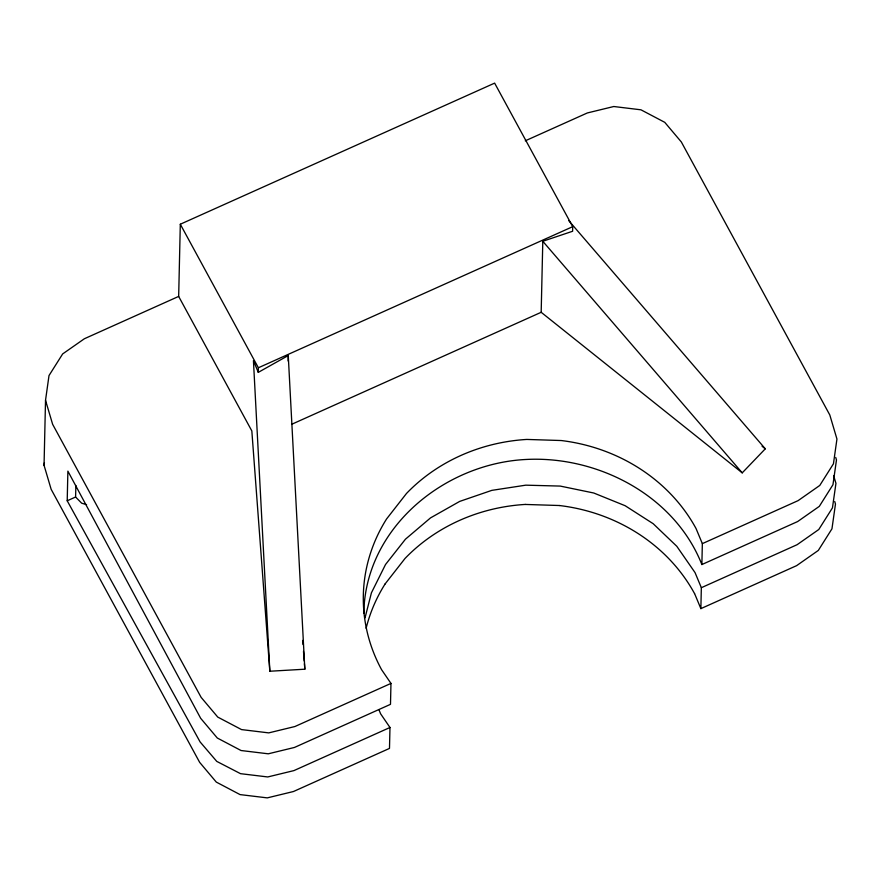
<?xml version="1.0" encoding="UTF-8"?>
<svg xmlns="http://www.w3.org/2000/svg" width="881" height="881" viewBox="0 0 881 881"><rect width="100%" height="100%" fill="white"/><g stroke="black" fill="none" stroke-linecap="round" stroke-linejoin="round"><path stroke-width="1.32" d="M379.16 710.262L380.603 713.786L389.975 727.486L389.49 748.41L293.461 791.523L267.273 797.878L240.061 794.596L216.286 782.086L199.657 762.362L51.153 489.307L44.05 465.311L45.526 400.304L49.006 375.559L62.661 353.931L84.367 338.756L178.667 296.412L180.308 224.226L494.637 83.122L572.716 226.67L572.606 231.263L542.795 241.273L541.176 312.292L742.231 472.855L765.292 448.814L568.652 220.525M389.975 727.486L293.935 770.6L267.747 776.954L240.535 773.672L216.759 761.393L200.119 741.945L67.209 500.782L67.881 471.137L200.659 718.29L217.288 738.014L241.064 750.524L268.276 753.806L294.463 747.451L390.492 704.337L390.966 683.414L381.605 669.714A175.539 159.99 1.3 0 1 386.572 518.964L406.493 493.47A175.936 160.353 1.3 0 1 526.827 439.432L561.252 440.533A175.539 159.99 1.3 0 1 696.056 528.556L702.344 543.632L701.871 564.556L797.624 521.563L819.308 506.366L832.963 484.726L836.476 459.97L835.728 457.437M86.58 504.67L81.658 503.183L75.601 497.016L75.865 485.486M178.667 296.412L251.834 430.941L269.839 671.234L304.826 669.208L288.252 355.539L258.287 372.366L258.386 367.773L180.308 224.226M288.131 361.001L288.252 355.539M834.725 501.509L835.474 504.042L831.961 528.809L818.306 550.438L796.622 565.646L700.869 608.628L701.342 587.704L695.054 572.628L676.806 546.297L653.173 523.699L625.158 505.727L593.761 493.008L560.217 486.081L525.792 485.167L491.862 490.354L459.684 501.41L430.534 517.885L405.458 539.183L385.526 564.501L371.419 592.825L365.042 617.834M363.787 613.253C365.219 527.752 444.398 463.34 526.375 459.453C598.386 455.796 674.747 495.739 701.871 564.556M44.05 465.311L44.413 462.701M385.085 583.96L405.018 558.466A175.936 160.353 1.3 0 1 525.351 504.428M525.274 140.817L587.341 112.955L613.793 106.513L640.972 109.817L664.748 122.327L681.343 141.984L829.814 414.995L836.95 439.046L833.437 463.802L819.782 485.442L798.098 500.639L702.344 543.632M258.386 367.773L572.716 226.67M67.209 500.782L75.601 497.016M291.655 424.312L541.176 312.292M390.966 683.414L294.937 726.517L268.749 732.882L241.537 729.589L217.761 717.09L201.132 697.367L52.629 424.301L45.526 400.304M701.342 587.704L797.096 544.711L818.779 529.514L832.446 507.874L835.948 483.35L833.69 475.839M525.351 504.45L559.776 505.529M762.087 446.249L765.292 448.814M542.795 241.273L742.231 472.855M694.58 593.552L700.869 608.628M258.287 372.366L253.431 360.593L269.839 671.234M302.679 640.421L302.987 644.529M303.493 651.389L304.209 660.981M304.419 663.723L304.826 669.208M366.122 628.274A175.539 159.99 1.3 0 1 385.096 583.96M559.732 505.562A175.539 159.99 1.3 0 1 694.536 593.574"/></g></svg>
